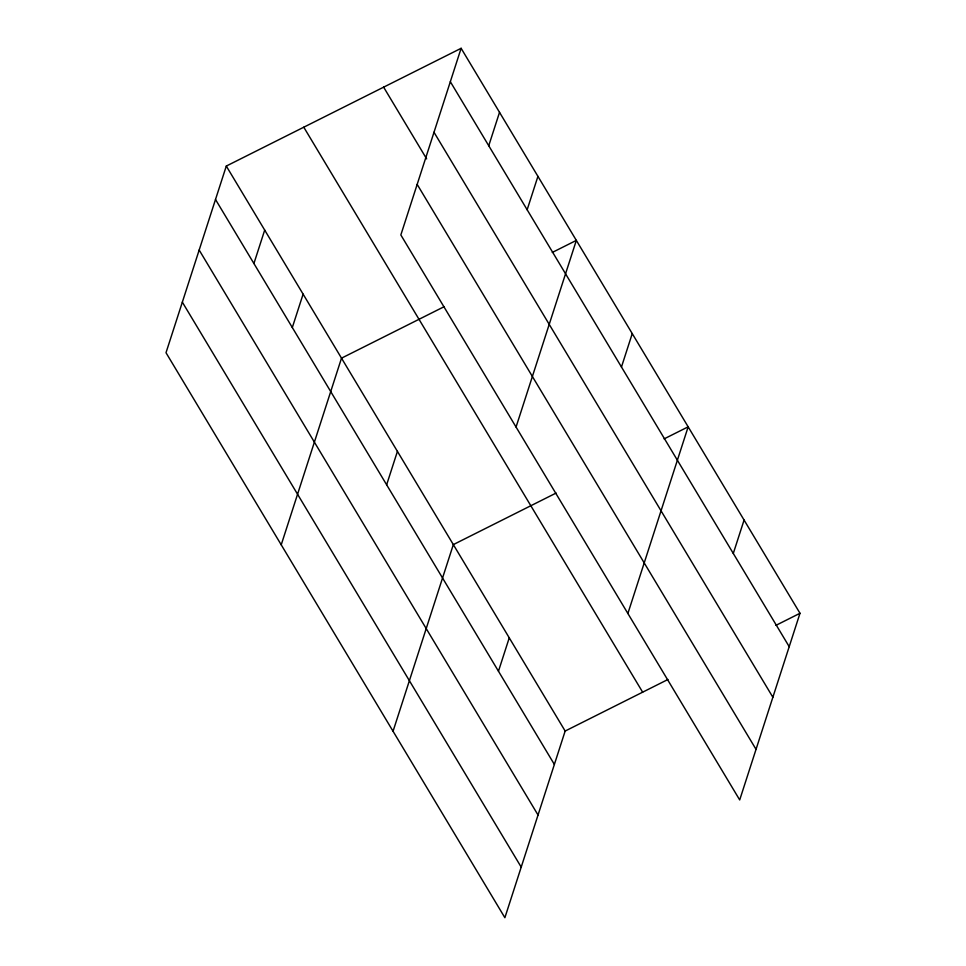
<?xml version="1.0" encoding="UTF-8"?>
<svg xmlns="http://www.w3.org/2000/svg" width="966" height="966" viewBox="0 0 966 966"><rect width="100%" height="100%" fill="white"/><g stroke="black" fill="none" stroke-linecap="round" stroke-linejoin="round"><path stroke-width="1.45" d="M461.12 48.3L400.842 234.955L739.702 799.933L799.993 613.277L461.12 48.3L226.298 166.067L166.007 352.723L504.88 917.7L565.158 731.045L667.941 679.496M253.913 263.501L264.696 230.101M292.312 327.534L303.107 294.135M281.227 544.812L341.505 358.169L444.288 306.62M488.736 145.733L499.531 112.334M386.642 484.787L397.424 451.388M527.146 209.767L537.929 176.355M393.053 731.262L453.332 544.607L556.114 493.058M516.049 427.044L576.34 240.389L552.286 252.452M498.468 671.225L509.251 637.826M621.464 367.008L632.247 333.608M627.876 613.482L688.166 426.827L664.113 438.89M733.291 553.458L744.074 520.058M775.94 625.34L799.993 613.277M450.337 81.699L789.21 646.677M434 132.27L772.872 697.247M383.635 87.169L426.646 158.883M417.167 184.385L756.04 749.35M303.783 127.21L642.656 692.187M226.298 166.067L565.158 731.045M215.503 199.479L554.375 764.444M199.177 250.049L538.038 815.026M182.345 302.153L521.217 867.13"/></g></svg>
